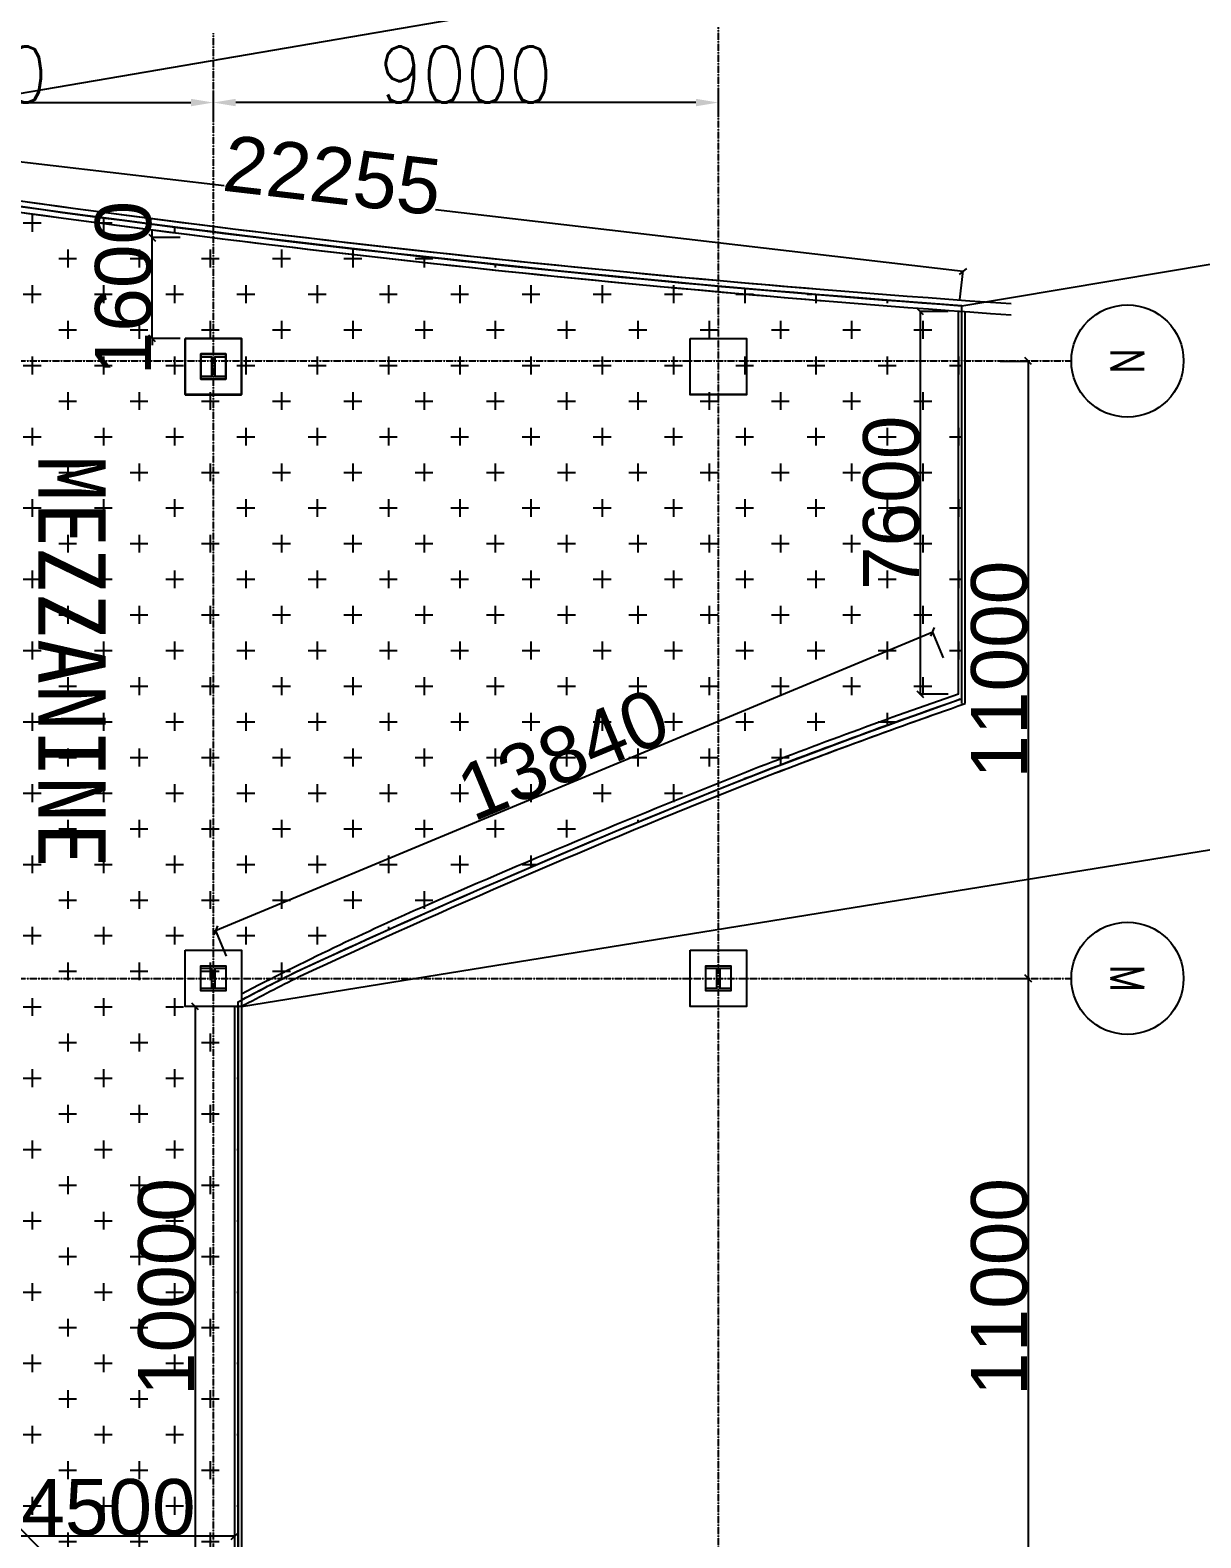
# Model space of a CAD drawing. Header units: inches. Extents: x -449189 to -231461, y -105857 to 48108.
# Drawn here: x -404600 to -383736, y -33288 to -6424 of the extents above; entities that cross this region are included whole.
import ezdxf
from ezdxf.enums import TextEntityAlignment as Align

# ---------------------------------------------------------------- set-up
doc = ezdxf.new("R2010")
doc.units = ezdxf.units.IN
doc.header["$MEASUREMENT"] = 0
doc.linetypes.add('CENTER', pattern=[2, 1.25, -0.25, 0.25, -0.25])
for name, color, linetype in [('9F01-MEZZANINE-AREA', 6, 'Continuous'), ('DIM', 3, 'Continuous'), ('GRID', 8, 'Continuous'), ('HATCH', 90, 'Continuous'), ('L08-DR', 1, 'Continuous'), ('Shop-no.', 3, 'Continuous'), ('WALL', 255, 'Continuous')]:
    doc.layers.add(name, color=color, linetype=linetype)
doc.styles.add('BLKBLD', font='STXIHEI.TTF', dxfattribs={"height": 0.45})
doc.styles.add('SIMPLEX', font='SIMPLEX.shx', dxfattribs={"width": 0.9, "height": 1000})
doc.styles.get("Standard").update_dxf_attribs({"font": 'arial.ttf'})
doc.dimstyles.new('DIM-200MM', dxfattribs={"dimtxt": 1000, "dimasz": 120, "dimexe": 10, "dimexo": 10, "dimgap": 0.7, "dimtad": 1, "dimdec": 0, "dimrnd": 5, "dimzin": 1, "dimdsep": 46, "dimtxsty": 'Standard', "dimblk": 'OBLIQUE', "dimcen": 0.5, "dimdle": 1, "dimclrd": 256, "dimclre": 256, "dimclrt": 7, "dimaunit": 1, "dimadec": 0, "dimazin": 0, "dimtfac": 1, "dimtdec": 0, "dimtix": 1, "dimtmove": 2, "dimatfit": 3, "dimfxl": 0, "dimtolj": 1, "dimtzin": 1, "dimarcsym": 0})
doc.dimstyles.new('DIM-200MM-A', dxfattribs={"dimscale": 200, "dimtxt": 2, "dimasz": 2, "dimexe": 1, "dimexo": 1, "dimgap": 0, "dimtad": 1, "dimdec": 0, "dimzin": 1, "dimdsep": 46, "dimtxsty": 'SIMPLEX', "dimcen": 2, "dimdle": 1, "dimclrd": 4, "dimclre": 4, "dimclrt": 7, "dimadec": 0, "dimazin": 0, "dimtfac": 1, "dimtdec": 0, "dimtix": 1, "dimtmove": 2, "dimatfit": 3, "dimfxl": 0, "dimtolj": 1, "dimtzin": 1, "dimarcsym": 0})

# ---------------------------------------------------------------- blocks, each defined once
blk = doc.blocks.new('C1')
at = {"layer": 'L08-DR'}
blk.add_lwpolyline([(-500, 500), (500, 500), (500, -500), (-500, -500)], close=True, dxfattribs=at)
blk = doc.blocks.new('*D185')
at = {"layer": 'DEFPOINTS', "color": 0, "transparency": 16777216}
for p in [(-401335, -7714), (-401335, -8172), (-392335, -8172)]:
    blk.add_point(p, dxfattribs=at)
at = {"layer": 'DIM', "color": 4, "lineweight": -2, "transparency": 16777216}
for p, q in [((-401335, -7972), (-401335, -7514)), ((-392335, -7972), (-392335, -7514))]:
    blk.add_line(p, q, dxfattribs=at)
at = {"layer": 'DIM', "lineweight": -2, "transparency": 16777216}
blk.add_line((-392735, -7714), (-400935, -7714), dxfattribs=at)
at = {"layer": 'DIM', "transparency": 16777216}
for points in [[(-400935, -7647), (-400935, -7780), (-401335, -7714)], [(-392735, -7647), (-392735, -7780), (-392335, -7714)]]:
    blk.add_solid(points, dxfattribs=at)
at = {"layer": 'DIM', "color": 7, "transparency": 16777216, "insert": (-396835, -7214), "char_height": 1000, "attachment_point": 5, "style": 'SIMPLEX'}
blk.add_mtext('\\A1;9000', dxfattribs=at)
blk = doc.blocks.new('*D209')
at = {"layer": 'DEFPOINTS', "color": 0, "transparency": 16777216}
for p in [(-401335, -7714), (-410335, -8172), (-401335, -8172)]:
    blk.add_point(p, dxfattribs=at)
at = {"layer": 'DIM', "color": 4, "lineweight": -2, "transparency": 16777216}
for p, q in [((-410335, -7972), (-410335, -7514)), ((-401335, -7972), (-401335, -7514))]:
    blk.add_line(p, q, dxfattribs=at)
at = {"layer": 'DIM', "lineweight": -2, "transparency": 16777216}
blk.add_line((-409935, -7714), (-401735, -7714), dxfattribs=at)
at = {"layer": 'DIM', "transparency": 16777216}
for points in [[(-409935, -7647), (-409935, -7780), (-410335, -7714)], [(-401735, -7647), (-401735, -7780), (-401335, -7714)]]:
    blk.add_solid(points, dxfattribs=at)
at = {"layer": 'DIM', "color": 7, "transparency": 16777216, "insert": (-405835, -7214), "char_height": 1000, "attachment_point": 5, "style": 'SIMPLEX'}
blk.add_mtext('\\A1;9000', dxfattribs=at)
blk = doc.blocks.new('_Oblique')
at = {"color": 0, "linetype": 'ByBlock', "lineweight": -2}
blk.add_line((-0.5, -0.5), (0.5, 0.5), dxfattribs=at)
blk = doc.blocks.new('*D207')
at = {"layer": 'DEFPOINTS', "color": 0, "transparency": 16777216}
for p in [(-405455, -33258), (-400955, -33819), (-405455, -33939)]:
    blk.add_point(p, dxfattribs=at)
at = {"layer": 'DIM', "lineweight": -2, "transparency": 16777216}
for p, q in [((-400954, -33258), (-405456, -33258)), ((-405455, -33758), (-405455, -33248)), ((-400955, -33758), (-400955, -33248))]:
    blk.add_line(p, q, dxfattribs=at)
at = {"layer": 'DIM', "lineweight": -2, "transparency": 16777216, "xscale": 120, "yscale": 120, "zscale": 120, "rotation": 180}
blk.add_blockref('_Oblique', (-405455, -33258), dxfattribs=at)
at = {"layer": 'DIM', "lineweight": -2, "transparency": 16777216, "xscale": 120, "yscale": 120, "zscale": 120}
blk.add_blockref('_Oblique', (-400955, -33258), dxfattribs=at)
at = {"layer": 'DIM', "color": 7, "transparency": 16777216, "insert": (-403205, -32747), "char_height": 1000, "attachment_point": 5}
blk.add_mtext('\\A1;4500', dxfattribs=at)
blk = doc.blocks.new('*D193')
at = {"layer": 'DEFPOINTS', "color": 0, "transparency": 16777216}
for p in [(-387608, -12319), (-387608, -23319), (-386814, -23319)]:
    blk.add_point(p, dxfattribs=at)
at = {"layer": 'DIM', "lineweight": -2, "transparency": 16777216}
for p, q in [((-387314, -12319), (-386804, -12319)), ((-386814, -12318), (-386814, -23320)), ((-387314, -23319), (-386804, -23319))]:
    blk.add_line(p, q, dxfattribs=at)
at = {"layer": 'DIM', "lineweight": -2, "transparency": 16777216, "xscale": 120, "yscale": 120, "zscale": 120}
for p, rotation in [((-386814, -12319), 90), ((-386814, -23319), 270)]:
    blk.add_blockref('_Oblique', p, dxfattribs=dict(at, rotation=rotation))
at = {"layer": 'DIM', "color": 7, "transparency": 16777216, "insert": (-387325, -17819), "char_height": 1000, "attachment_point": 5, "rotation": 90}
blk.add_mtext('\\A1;11000', dxfattribs=at)
blk = doc.blocks.new('*D195')
at = {"layer": 'DEFPOINTS', "color": 0, "transparency": 16777216}
for p in [(-387608, -23319), (-387608, -34319), (-386814, -34319)]:
    blk.add_point(p, dxfattribs=at)
at = {"layer": 'DIM', "lineweight": -2, "transparency": 16777216}
for p, q in [((-387314, -23319), (-386804, -23319)), ((-386814, -23318), (-386814, -34320)), ((-387314, -34319), (-386804, -34319))]:
    blk.add_line(p, q, dxfattribs=at)
at = {"layer": 'DIM', "lineweight": -2, "transparency": 16777216, "xscale": 120, "yscale": 120, "zscale": 120}
for p, rotation in [((-386814, -23319), 90), ((-386814, -34319), 270)]:
    blk.add_blockref('_Oblique', p, dxfattribs=dict(at, rotation=rotation))
at = {"layer": 'DIM', "color": 7, "transparency": 16777216, "insert": (-387325, -28819), "char_height": 1000, "attachment_point": 5, "rotation": 90}
blk.add_mtext('\\A1;11000', dxfattribs=at)
blk = doc.blocks.new('*D197')
at = {"layer": 'DEFPOINTS', "color": 0, "transparency": 16777216}
for p in [(-410080, -8149), (-410163, -8864), (-388055, -11439)]:
    blk.add_point(p, dxfattribs=at)
at = {"layer": 'DIM', "lineweight": -2, "transparency": 16777216}
for p, q in [((-410138, -8645), (-410079, -8139)), ((-410081, -8149), (-401142, -9190)), ((-387971, -10724), (-397378, -9628)), ((-388030, -11221), (-387971, -10714))]:
    blk.add_line(p, q, dxfattribs=at)
at = {"layer": 'DIM', "lineweight": -2, "transparency": 16777216, "xscale": 120, "yscale": 120, "zscale": 120}
for p, rotation in [((-410080, -8149), 173.3560855819267), ((-387972, -10724), 353.3560855819267)]:
    blk.add_blockref('_Oblique', p, dxfattribs=dict(at, rotation=rotation))
at = {"layer": 'DIM', "color": 7, "transparency": 16777216, "insert": (-399214, -9015), "char_height": 1000, "attachment_point": 5, "rotation": 353.3561}
blk.add_mtext('\\A1;22255', dxfattribs=at)
blk = doc.blocks.new('*D198')
at = {"layer": 'DEFPOINTS', "color": 0, "transparency": 16777216}
for p in [(-388055, -11439), (-388737, -18253), (-388055, -18253)]:
    blk.add_point(p, dxfattribs=at)
at = {"layer": 'DIM', "lineweight": -2, "transparency": 16777216}
for p, q in [((-388237, -11439), (-388747, -11439)), ((-388737, -11438), (-388737, -18254)), ((-388237, -18253), (-388747, -18253))]:
    blk.add_line(p, q, dxfattribs=at)
at = {"layer": 'DIM', "lineweight": -2, "transparency": 16777216, "xscale": 120, "yscale": 120, "zscale": 120}
for p, rotation in [((-388737, -11439), 90), ((-388737, -18253), 270)]:
    blk.add_blockref('_Oblique', p, dxfattribs=dict(at, rotation=rotation))
at = {"layer": 'DIM', "color": 7, "transparency": 16777216, "insert": (-389249, -14846), "char_height": 1000, "attachment_point": 5, "rotation": 90}
blk.add_mtext('\\A1;7600', dxfattribs=at)
blk = doc.blocks.new('*D199')
at = {"layer": 'DEFPOINTS', "color": 0, "transparency": 16777216}
for p in [(-388516, -17145), (-388055, -18253), (-400832, -23571)]:
    blk.add_point(p, dxfattribs=at)
at = {"layer": 'DIM', "lineweight": -2, "transparency": 16777216}
for p, q in [((-401294, -22464), (-388515, -17145)), ((-388324, -17607), (-388520, -17136)), ((-401101, -22925), (-401297, -22455))]:
    blk.add_line(p, q, dxfattribs=at)
at = {"layer": 'DIM', "lineweight": -2, "transparency": 16777216, "xscale": 120, "yscale": 120, "zscale": 120}
for p, rotation in [((-388516, -17145), 22.59987692920636), ((-401293, -22464), 202.5998769292064)]:
    blk.add_blockref('_Oblique', p, dxfattribs=dict(at, rotation=rotation))
at = {"layer": 'DIM', "color": 7, "transparency": 16777216, "insert": (-395101, -19332), "char_height": 1000, "attachment_point": 5, "rotation": 22.5999}
blk.add_mtext('\\A1;13840', dxfattribs=at)
blk = doc.blocks.new('*D200')
at = {"layer": 'DEFPOINTS', "color": 0, "transparency": 16777216}
for p in [(-400895, -23819), (-401659, -33819), (-400895, -33819)]:
    blk.add_point(p, dxfattribs=at)
at = {"layer": 'DIM', "lineweight": -2, "transparency": 16777216}
for p, q in [((-401159, -23819), (-401669, -23819)), ((-401659, -23818), (-401659, -33820)), ((-401159, -33819), (-401669, -33819))]:
    blk.add_line(p, q, dxfattribs=at)
at = {"layer": 'DIM', "lineweight": -2, "transparency": 16777216, "xscale": 120, "yscale": 120, "zscale": 120}
for p, rotation in [((-401659, -23819), 90), ((-401659, -33819), 270)]:
    blk.add_blockref('_Oblique', p, dxfattribs=dict(at, rotation=rotation))
at = {"layer": 'DIM', "color": 7, "transparency": 16777216, "insert": (-402170, -28819), "char_height": 1000, "attachment_point": 5, "rotation": 90}
blk.add_mtext('\\A1;10000', dxfattribs=at)
blk = doc.blocks.new('*D223')
at = {"layer": 'DEFPOINTS', "color": 0, "transparency": 16777216}
for p in [(-402427, -10121), (-401335, -10121), (-401335, -11919)]:
    blk.add_point(p, dxfattribs=at)
at = {"layer": 'DIM', "lineweight": -2, "transparency": 16777216}
for p, q in [((-401927, -10121), (-402437, -10121)), ((-402427, -10121), (-402427, -10001)), ((-402427, -11919), (-402427, -10121)), ((-401927, -11919), (-402437, -11919)), ((-402427, -11919), (-402427, -12039))]:
    blk.add_line(p, q, dxfattribs=at)
at = {"layer": 'DIM', "lineweight": -2, "transparency": 16777216, "xscale": 120, "yscale": 120, "zscale": 120}
for p, rotation in [((-402427, -10121), 270), ((-402427, -11919), 90)]:
    blk.add_blockref('_Oblique', p, dxfattribs=dict(at, rotation=rotation))
at = {"layer": 'DIM', "color": 7, "transparency": 16777216, "insert": (-402938, -11020), "char_height": 1000, "attachment_point": 5, "rotation": 90}
blk.add_mtext('\\A1;1600', dxfattribs=at)

msp = doc.modelspace()

# ---------------------------------------------------------------- hatches: boundary and pattern name
h = msp.add_hatch()
h.set_pattern_fill('ANSI31', color=256, scale=10000, angle=-90, style=0)
h.set_pattern_definition([(315, (-512516, 29670), (22450.6, 22450.6), [])])
h.paths.add_polyline_path([(-387995.4052, -11334.7105), (-389253.4735, -11240.4808), (-389759.9653, -11200.8002), (-390129.4057, -11171.2248), (-390532.8363, -11138.3192), (-390983.0514, -11100.8466), (-391387.0391, -11066.5469), (-391863.11, -11025.3077), (-392335.3894, -10983.5204), (-392799.5131, -10941.6039), (-393277.6827, -10897.5362), (-393729.0626, -10855.1152), (-394214.7448, -10808.578), (-394783.0008, -10752.9538), (-395204.6086, -10710.8651), (-395427.661, -10688.3156), (-395983.7749, -10631.2439), (-396443.3056, -10583.1666), (-396882.3282, -10536.459), (-397376.4507, -10482.9818), (-397817.1976, -10434.4699), (-398103.76, -10402.518), (-398559.0511, -10351.087), (-399134.455, -10284.9178), (-399678.2426, -10221.1832), (-400386.0794, -10136.4709), (-400961.9326, -10066.0926), (-401335.3894, -10019.7488), (-401921.3263, -9945.9243), (-402432.7951, -9880.3701), (-402920.1458, -9816.9417), (-403573.9277, -9730.3715), (-404021.4201, -9670.1381), (-404403.1802, -9618.123), (-404773.1372, -9567.1629), (-405292.7439, -9494.6689), (-405832.2708, -9418.2574), (-406404.664, -9335.9219), (-406970.8636, -9253.1907), (-407466.3773, -9179.7368), (-407980.721, -9102.4531), (-408391.493, -9039.9711), (-408899.9113, -8961.7004), (-409350.5975, -8891.4509), (-409711.0178, -8834.6848), (-409881.0109, -8807.73), (-410222.6737, -8753.2033), (-410223.4027, -8863.9821), (-410223.4027, -11918.7819), (-410223.4027, -12918.7555), (-410223.4027, -22818.6111), (-410223.4027, -22878.6243), (-409735.3894, -22878.6243), (-406990.4834, -22878.6243), (-406990.4834, -24068.0674), (-406990.4834, -28223.2554), (-410643.3982, -28223.2554), (-410643.3982, -33818.6111), (-410235.3896, -33818.6111), (-410235.3896, -34818.6111), (-410235.3897, -49234.477), (-400895.3894, -51679.8794), (-400895.3894, -50757.6111), (-400895.3894, -45758.6111), (-405395.4095, -45758.6111), (-405399.3989, -33878.6111), (-400895.3894, -33878.6111), (-400895.3894, -23818.6111), (-400895.3894, -23737.2673), (-400882.3342, -23730.3262), (-400604.6837, -23583.7501), (-400367.9033, -23460.3889), (-400182.5572, -23364.8693), (-400092.1554, -23318.6111), (-399952.6468, -23247.649), (-399708.7626, -23130.4359), (-399492.1056, -23030.5185), (-399349.5553, -22964.9962), (-399215.8884, -22903.7144), (-399119.2, -22859.4808), (-398978.4823, -22795.2466), (-398855.5631, -22739.2746), (-398748.6469, -22690.6939), (-398613.5046, -22629.4264), (-398495.3524, -22575.9882), (-398262.7928, -22471.1503), (-397979.8617, -22344.22), (-397696.3217, -22217.6924), (-397372.042, -22073.812), (-396987.5352, -21904.3493), (-396737.6913, -21794.8972), (-396483.4916, -21684.0699), (-396270.1533, -21591.4714), (-395988.4776, -21469.7889), (-395707.1381, -21348.9059), (-395381.2347, -21209.6905), (-395031.464, -21061.2508), (-394726.3844, -20932.596), (-394293.9027, -20751.5172), (-394038.4266, -20645.2658), (-393699.9915, -20505.3281), (-393377.5076, -20372.8489), (-393052.9817, -20240.3787), (-392753.7235, -20118.9744), (-392437.9008, -19991.6303), (-392094.6938, -19854.1506), (-391771.3057, -19726.3938), (-391392.2256, -19580.3055), (-390963.5636, -19416.9165), (-390585.975, -19274.5767), (-390079.7053, -19086.0429), (-389665.5759, -18933.7855), (-389312.7706, -18805.462), (-389012.6936, -18697.3184), (-388718.7085, -18592.2602), (-388325.5873, -18453.1468), (-388124.6582, -18382.6488), (-388022.451, -18346.9449), (-387995.4017, -18338.2613)])
at = {"layer": 'HATCH'}
h = msp.add_hatch(dxfattribs=at)
h.set_pattern_fill('CROSS', color=8, scale=100, angle=-90, style=0)
h.set_pattern_definition([(270, (-512515.7, 29670.4), (635, -635), [317.5, -952.5]), (360, (-512674.4, 29511.7), (635, 635), [317.5, -952.5])])
h.paths.add_polyline_path([(-387995.4052, -11334.7105), (-389253.4735, -11240.4808), (-389759.9653, -11200.8002), (-390129.4057, -11171.2248), (-390532.8363, -11138.3192), (-390983.0514, -11100.8466), (-391387.0391, -11066.5469), (-391863.11, -11025.3077), (-392335.3894, -10983.5204), (-392799.5131, -10941.6039), (-393277.6827, -10897.5362), (-393729.0626, -10855.1152), (-394214.7448, -10808.578), (-394783.0008, -10752.9538), (-395204.6086, -10710.8651), (-395427.661, -10688.3156), (-395983.7749, -10631.2439), (-396443.3056, -10583.1666), (-396882.3282, -10536.459), (-397376.4507, -10482.9818), (-397817.1976, -10434.4699), (-398103.76, -10402.518), (-398559.0511, -10351.087), (-399134.455, -10284.9178), (-399678.2426, -10221.1832), (-400386.0794, -10136.4709), (-400961.9326, -10066.0926), (-401335.3894, -10019.7488), (-401921.3263, -9945.9243), (-402432.7951, -9880.3701), (-402920.1458, -9816.9417), (-403573.9277, -9730.3715), (-404021.4201, -9670.1381), (-404403.1802, -9618.123), (-404773.1372, -9567.1629), (-405292.7439, -9494.6689), (-405832.2708, -9418.2574), (-406404.664, -9335.9219), (-406970.8636, -9253.1907), (-407466.3773, -9179.7368), (-407980.721, -9102.4531), (-408391.493, -9039.9711), (-408899.9113, -8961.7004), (-409350.5975, -8891.4509), (-409711.0178, -8834.6848), (-409881.0109, -8807.73), (-410222.6737, -8753.2033), (-410223.4027, -8863.9821), (-410223.4027, -11918.7819), (-410223.4027, -12918.7555), (-410223.4027, -22818.6111), (-410223.4027, -22878.6243), (-409735.3894, -22878.6243), (-406990.4834, -22878.6243), (-406990.4834, -24068.0674), (-406990.4834, -28223.2554), (-410643.3982, -28223.2554), (-410643.3982, -33818.6111), (-410235.3896, -33818.6111), (-410235.3896, -34818.6111), (-410235.3897, -49234.477), (-400895.3894, -51679.8794), (-400895.3894, -50757.6111), (-400895.3894, -45758.6111), (-405395.4095, -45758.6111), (-405399.3989, -33878.6111), (-400895.3894, -33878.6111), (-400895.3894, -23818.6111), (-400895.3894, -23737.2673), (-400882.3342, -23730.3262), (-400604.6837, -23583.7501), (-400367.9033, -23460.3889), (-400182.5572, -23364.8693), (-400092.1554, -23318.6111), (-399952.6468, -23247.649), (-399708.7626, -23130.4359), (-399492.1056, -23030.5185), (-399349.5553, -22964.9962), (-399215.8884, -22903.7144), (-399119.2, -22859.4808), (-398978.4823, -22795.2466), (-398855.5631, -22739.2746), (-398748.6469, -22690.6939), (-398613.5046, -22629.4264), (-398495.3524, -22575.9882), (-398262.7928, -22471.1503), (-397979.8617, -22344.22), (-397696.3217, -22217.6924), (-397372.042, -22073.812), (-396987.5352, -21904.3493), (-396737.6913, -21794.8972), (-396483.4916, -21684.0699), (-396270.1533, -21591.4714), (-395988.4776, -21469.7889), (-395707.1381, -21348.9059), (-395381.2347, -21209.6905), (-395031.464, -21061.2508), (-394726.3844, -20932.596), (-394293.9027, -20751.5172), (-394038.4266, -20645.2658), (-393699.9915, -20505.3281), (-393377.5076, -20372.8489), (-393052.9817, -20240.3787), (-392753.7235, -20118.9744), (-392437.9008, -19991.6303), (-392094.6938, -19854.1506), (-391771.3057, -19726.3938), (-391392.2256, -19580.3055), (-390963.5636, -19416.9165), (-390585.975, -19274.5767), (-390079.7053, -19086.0429), (-389665.5759, -18933.7855), (-389312.7706, -18805.462), (-389012.6936, -18697.3184), (-388718.7085, -18592.2602), (-388325.5873, -18453.1468), (-388124.6582, -18382.6488), (-388022.451, -18346.9449), (-387995.4017, -18338.2613)])

# ---------------------------------------------------------------- linework, layer by layer
for points in [[(-410735.3982, -8569.1865), (-358347.963, 395.1051)], [(-387995.4052, -11334.7105), (-335416.054, -2512.2694)], [(-400835.3894, -23818.6222), (-349227.9582, -15468.2389)]]:
    msp.add_lwpolyline(points)
at = {"layer": '9F01-MEZZANINE-AREA'}
for points in [[(-387995.4052, -11334.7105), (-389253.4735, -11240.4808), (-389759.9653, -11200.8002), (-390129.4057, -11171.2248), (-390532.8363, -11138.3192), (-390983.0514, -11100.8466), (-391387.0391, -11066.5469), (-391863.11, -11025.3077), (-392335.3894, -10983.5204), (-392799.5131, -10941.6039), (-393277.6827, -10897.5362), (-393729.0626, -10855.1152), (-394214.7448, -10808.578), (-394783.0008, -10752.9538), (-395204.6086, -10710.8651), (-395427.661, -10688.3156), (-395983.7749, -10631.2439), (-396443.3056, -10583.1666), (-396882.3282, -10536.459), (-397376.4507, -10482.9818), (-397817.1976, -10434.4699), (-398103.76, -10402.518), (-398559.0511, -10351.087), (-399134.455, -10284.9178), (-399678.2426, -10221.1832), (-400386.0794, -10136.4709), (-400961.9326, -10066.0926), (-401335.3894, -10019.7488), (-401921.3263, -9945.9243), (-402432.7951, -9880.3701), (-402920.1458, -9816.9417), (-403573.9277, -9730.3715), (-404021.4201, -9670.1381), (-404403.1802, -9618.123), (-404773.1372, -9567.1629)], [(-400895.3894, -33878.6111), (-400895.3894, -23818.6111), (-400895.3894, -23737.2673), (-400882.3342, -23730.3262), (-400604.6837, -23583.7501), (-400367.9033, -23460.3889), (-400182.5572, -23364.8693), (-400092.1554, -23318.6111), (-399952.6468, -23247.649), (-399708.7626, -23130.4359), (-399492.1056, -23030.5185), (-399349.5553, -22964.9962), (-399215.8884, -22903.7144), (-399119.2, -22859.4808), (-398978.4823, -22795.2466), (-398855.5631, -22739.2746), (-398748.6469, -22690.6939), (-398613.5046, -22629.4264), (-398495.3524, -22575.9882), (-398262.7928, -22471.1503), (-397979.8617, -22344.22), (-397696.3217, -22217.6924), (-397372.042, -22073.812), (-396987.5352, -21904.3493), (-396737.6913, -21794.8972), (-396483.4916, -21684.0699), (-396270.1533, -21591.4714), (-395988.4776, -21469.7889), (-395707.1381, -21348.9059), (-395381.2347, -21209.6905), (-395031.464, -21061.2508), (-394726.3844, -20932.596), (-394293.9027, -20751.5172), (-394038.4266, -20645.2658), (-393699.9915, -20505.3281), (-393377.5076, -20372.8489), (-393052.9817, -20240.3787), (-392753.7235, -20118.9744), (-392437.9008, -19991.6303), (-392094.6938, -19854.1506), (-391771.3057, -19726.3938), (-391392.2256, -19580.3055), (-390963.5636, -19416.9165), (-390585.975, -19274.5767), (-390079.7053, -19086.0429), (-389665.5759, -18933.7855), (-389312.7706, -18805.462), (-389012.6936, -18697.3184), (-388718.7085, -18592.2602), (-388325.5873, -18453.1468), (-388124.6582, -18382.6488), (-388022.451, -18346.9449), (-387995.4017, -18338.2613), (-387995.4052, -11334.7105)]]:
    msp.add_lwpolyline(points, dxfattribs=at)
at = {"layer": 'GRID', "linetype": 'CENTER'}
for p, q in [((-392335.3894, -6369.2611), (-392335.3894, -50758.3374)), ((-401335.3894, -6478.286), (-401335.3894, -56318.6111)), ((-414772.0243, -12318.6111), (-386043.7774, -12318.6111)), ((-414772.0243, -23318.6111), (-386043.7774, -23318.6111))]:
    msp.add_line(p, q, dxfattribs=at)
at = {"layer": 'L08-DR'}
msp.add_lwpolyline([(-401835.3894, -22818.6111), (-400835.3894, -22818.6111), (-400835.3894, -23818.6111), (-401835.3894, -23818.6111)], close=True, dxfattribs=at)
at = {"layer": 'WALL', "color": 0}
for p, q in [((-388055.4018, -18252.5296), (-388055.4052, -11439.1378)), ((-387995.4017, -18422.494), (-387995.4052, -11334.7105)), ((-387935.4017, -18422.4939), (-387935.4052, -11439.1377)), ((-401835.4988, -11918.7687), (-401835.4988, -12918.7555)), ((-401835.4988, -11918.7687), (-401835.4988, -12918.7555)), ((-400835.5119, -11918.7687), (-401835.4988, -11918.7687)), ((-400835.5119, -11918.7687), (-401835.4988, -11918.7687)), ((-400835.5119, -12918.7555), (-400835.5119, -11918.7687)), ((-400835.5119, -12918.7555), (-400835.5119, -11918.7687)), ((-401110.5083, -12193.7651), (-401560.5024, -12193.7651)), ((-401560.5024, -12193.7651), (-401560.5024, -12643.7591)), ((-401110.5083, -12193.7651), (-401560.5024, -12193.7651)), ((-401560.5024, -12193.7651), (-401560.5024, -12643.7591)), ((-401560.5024, -12193.7651), (-401560.5024, -12243.7644)), ((-401110.5083, -12193.7651), (-401560.5024, -12193.7651)), ((-401560.5024, -12193.7651), (-401560.5024, -12243.7644)), ((-401110.5083, -12193.7651), (-401560.5024, -12193.7651)), ((-401560.5024, -12243.7644), (-401360.505, -12243.7644)), ((-401560.5024, -12243.7644), (-401360.505, -12243.7644)), ((-401360.505, -12243.7644), (-401360.505, -12593.7598)), ((-401360.505, -12243.7644), (-401360.505, -12593.7598)), ((-401310.5057, -12243.7644), (-401110.5083, -12243.7644)), ((-401310.5057, -12593.7598), (-401310.5057, -12243.7644)), ((-401310.5057, -12243.7644), (-401110.5083, -12243.7644)), ((-401310.5057, -12593.7598), (-401310.5057, -12243.7644)), ((-401110.5083, -12243.7644), (-401110.5083, -12193.7651)), ((-401110.5083, -12643.7591), (-401110.5083, -12193.7651)), ((-401110.5083, -12243.7644), (-401110.5083, -12193.7651)), ((-401110.5083, -12643.7591), (-401110.5083, -12193.7651)), ((-401560.5024, -12593.7598), (-401560.5024, -12643.7591)), ((-401360.505, -12593.7598), (-401560.5024, -12593.7598)), ((-401560.5024, -12593.7598), (-401560.5024, -12643.7591)), ((-401360.505, -12593.7598), (-401560.5024, -12593.7598)), ((-401110.5083, -12593.7598), (-401310.5057, -12593.7598)), ((-401110.5083, -12593.7598), (-401310.5057, -12593.7598)), ((-401110.5083, -12643.7591), (-401110.5083, -12593.7598)), ((-401110.5083, -12643.7591), (-401110.5083, -12593.7598)), ((-401560.5024, -12643.7591), (-401110.5083, -12643.7591)), ((-401560.5024, -12643.7591), (-401110.5083, -12643.7591)), ((-401560.5024, -12643.7591), (-401110.5083, -12643.7591)), ((-401560.5024, -12643.7591), (-401110.5083, -12643.7591)), ((-401835.4988, -12918.7555), (-400835.5119, -12918.7555)), ((-401835.4988, -12918.7555), (-400835.5119, -12918.7555)), ((-401835.4988, -23818.6111), (-401835.4988, -22818.6243)), ((-401835.4988, -23818.6111), (-401835.4988, -22818.6243)), ((-401835.4988, -22818.6243), (-400835.5119, -22818.6243)), ((-401835.4988, -22818.6243), (-400835.5119, -22818.6243)), ((-400835.5119, -22818.6243), (-400835.5119, -23818.6111)), ((-400835.5119, -22818.6243), (-400835.5119, -23818.6111)), ((-392835.618, -22818.6243), (-391835.6311, -22818.6243)), ((-392835.618, -22818.6243), (-391835.6311, -22818.6243)), ((-392835.618, -23818.6111), (-392835.618, -22818.6243)), ((-392835.618, -23818.6111), (-392835.618, -22818.6243)), ((-391835.6311, -22818.6243), (-391835.6311, -23818.6111)), ((-391835.6311, -22818.6243), (-391835.6311, -23818.6111)), ((-401560.5024, -23543.6147), (-401560.5024, -23093.6207)), ((-401560.5024, -23543.6147), (-401560.5024, -23093.6207)), ((-401560.5024, -23093.6207), (-401110.5083, -23093.6207)), ((-401560.5024, -23143.62), (-401560.5024, -23093.6207)), ((-401560.5024, -23093.6207), (-401110.5083, -23093.6207)), ((-401560.5024, -23093.6207), (-401110.5083, -23093.6207)), ((-401560.5024, -23143.62), (-401560.5024, -23093.6207)), ((-401560.5024, -23093.6207), (-401110.5083, -23093.6207)), ((-401110.5083, -23093.6207), (-401110.5083, -23143.62)), ((-401110.5083, -23093.6207), (-401110.5083, -23543.6147)), ((-401110.5083, -23093.6207), (-401110.5083, -23143.62)), ((-401110.5083, -23093.6207), (-401110.5083, -23543.6147)), ((-392560.6216, -23543.6147), (-392560.6216, -23093.6207)), ((-392560.6216, -23093.6207), (-392110.6275, -23093.6207)), ((-392560.6216, -23143.62), (-392560.6216, -23093.6207)), ((-392560.6216, -23093.6207), (-392110.6275, -23093.6207)), ((-392560.6216, -23093.6207), (-392110.6275, -23093.6207)), ((-392560.6216, -23543.6147), (-392560.6216, -23093.6207)), ((-392560.6216, -23143.62), (-392560.6216, -23093.6207)), ((-392560.6216, -23093.6207), (-392110.6275, -23093.6207)), ((-392110.6275, -23093.6207), (-392110.6275, -23143.62)), ((-392110.6275, -23093.6207), (-392110.6275, -23543.6147)), ((-392110.6275, -23093.6207), (-392110.6275, -23543.6147)), ((-392110.6275, -23093.6207), (-392110.6275, -23143.62)), ((-401360.505, -23143.62), (-401560.5024, -23143.62)), ((-401360.505, -23143.62), (-401560.5024, -23143.62)), ((-401360.505, -23493.6154), (-401360.505, -23143.62)), ((-401360.505, -23493.6154), (-401360.505, -23143.62)), ((-401310.5057, -23143.62), (-401310.5057, -23493.6154)), ((-401110.5083, -23143.62), (-401310.5057, -23143.62)), ((-401310.5057, -23143.62), (-401310.5057, -23493.6154)), ((-401110.5083, -23143.62), (-401310.5057, -23143.62)), ((-392360.6243, -23143.62), (-392560.6216, -23143.62)), ((-392360.6243, -23143.62), (-392560.6216, -23143.62)), ((-392360.6243, -23493.6154), (-392360.6243, -23143.62)), ((-392360.6243, -23493.6154), (-392360.6243, -23143.62)), ((-392310.6249, -23143.62), (-392310.6249, -23493.6154)), ((-392110.6275, -23143.62), (-392310.6249, -23143.62)), ((-392110.6275, -23143.62), (-392310.6249, -23143.62)), ((-392310.6249, -23143.62), (-392310.6249, -23493.6154)), ((-401560.5024, -23493.6154), (-401360.505, -23493.6154)), ((-401560.5024, -23543.6147), (-401560.5024, -23493.6154)), ((-401560.5024, -23493.6154), (-401360.505, -23493.6154)), ((-401560.5024, -23543.6147), (-401560.5024, -23493.6154)), ((-401110.5083, -23543.6147), (-401560.5024, -23543.6147)), ((-401110.5083, -23543.6147), (-401560.5024, -23543.6147)), ((-401110.5083, -23543.6147), (-401560.5024, -23543.6147)), ((-401110.5083, -23543.6147), (-401560.5024, -23543.6147)), ((-401310.5057, -23493.6154), (-401110.5083, -23493.6154)), ((-401310.5057, -23493.6154), (-401110.5083, -23493.6154)), ((-401110.5083, -23493.6154), (-401110.5083, -23543.6147)), ((-401110.5083, -23493.6154), (-401110.5083, -23543.6147)), ((-392560.6216, -23493.6154), (-392360.6243, -23493.6154)), ((-392560.6216, -23543.6147), (-392560.6216, -23493.6154)), ((-392560.6216, -23543.6147), (-392560.6216, -23493.6154)), ((-392560.6216, -23493.6154), (-392360.6243, -23493.6154)), ((-392110.6275, -23543.6147), (-392560.6216, -23543.6147)), ((-392110.6275, -23543.6147), (-392560.6216, -23543.6147)), ((-392110.6275, -23543.6147), (-392560.6216, -23543.6147)), ((-392110.6275, -23543.6147), (-392560.6216, -23543.6147)), ((-392310.6249, -23493.6154), (-392110.6275, -23493.6154)), ((-392310.6249, -23493.6154), (-392110.6275, -23493.6154)), ((-392110.6275, -23493.6154), (-392110.6275, -23543.6147)), ((-392110.6275, -23493.6154), (-392110.6275, -23543.6147)), ((-400835.5119, -23818.6111), (-401835.4988, -23818.6111)), ((-400835.5119, -23818.6111), (-401835.4988, -23818.6111)), ((-400955.3894, -23818.6111), (-400955.3894, -33818.6111)), ((-400895.3894, -23818.6111), (-400895.3894, -33818.6111)), ((-400835.3894, -23818.6111), (-400835.3894, -33818.6111)), ((-391835.6311, -23818.6111), (-392835.618, -23818.6111)), ((-391835.6311, -23818.6111), (-392835.618, -23818.6111))]:
    msp.add_line(p, q, dxfattribs=at)
for points in [[(-387995.4052, -11334.7105), (-389253.4735, -11240.4808), (-389759.9653, -11200.8002), (-390129.4057, -11171.2248), (-390532.8363, -11138.3192), (-390983.0514, -11100.8466), (-391387.0391, -11066.5469), (-391863.11, -11025.3077), (-392335.3894, -10983.5204), (-392799.5131, -10941.6039), (-393277.6827, -10897.5362), (-393729.0626, -10855.1152), (-394214.7448, -10808.578), (-394783.0008, -10752.9538), (-395204.6086, -10710.8651), (-395427.661, -10688.3156), (-395983.7749, -10631.2439), (-396443.3056, -10583.1666), (-396882.3282, -10536.459), (-397376.4507, -10482.9818), (-397817.1976, -10434.4699), (-398103.76, -10402.518), (-398559.0511, -10351.087), (-399134.455, -10284.9178), (-399678.2426, -10221.1832), (-400386.0794, -10136.4709), (-400961.9326, -10066.0926), (-401335.3894, -10019.7488), (-401921.3263, -9945.9243), (-402432.7951, -9880.3701), (-402920.1458, -9816.9417), (-403573.9277, -9730.3715), (-404021.4201, -9670.1381), (-404403.1802, -9618.123), (-404773.1372, -9567.1629)], [(-400895.3894, -43818.6111), (-400895.3894, -23818.6111), (-400895.3894, -23737.2673), (-400882.3342, -23730.3262), (-400604.6837, -23583.7501), (-400367.9033, -23460.3889), (-400182.5572, -23364.8693), (-400092.1554, -23318.6111), (-399952.6468, -23247.649), (-399708.7626, -23130.4359), (-399492.1056, -23030.5185), (-399349.5553, -22964.9962), (-399215.8884, -22903.7144), (-399119.2, -22859.4808), (-398978.4823, -22795.2466), (-398855.5631, -22739.2746), (-398748.6469, -22690.6939), (-398613.5046, -22629.4264), (-398495.3524, -22575.9882), (-398262.7928, -22471.1503), (-397979.8617, -22344.22), (-397696.3217, -22217.6924), (-397372.042, -22073.812), (-396987.5352, -21904.3493), (-396737.6913, -21794.8972), (-396483.4916, -21684.0699), (-396270.1533, -21591.4714), (-395988.4776, -21469.7889), (-395707.1381, -21348.9059), (-395381.2347, -21209.6905), (-395031.464, -21061.2508), (-394726.3844, -20932.596), (-394293.9027, -20751.5172), (-394038.4266, -20645.2658), (-393699.9915, -20505.3281), (-393377.5076, -20372.8489), (-393052.9817, -20240.3787), (-392753.7235, -20118.9744), (-392437.9008, -19991.6303), (-392094.6938, -19854.1506), (-391771.3057, -19726.3938), (-391392.2256, -19580.3055), (-390963.5636, -19416.9165), (-390585.975, -19274.5767), (-390079.7053, -19086.0429), (-389665.5759, -18933.7855), (-389312.7706, -18805.462), (-389012.6936, -18697.3184), (-388718.7085, -18592.2602), (-388325.5873, -18453.1468), (-388124.6582, -18382.6488), (-388022.451, -18346.9449), (-387995.4017, -18338.2613), (-387995.4052, -11334.7105)]]:
    msp.add_lwpolyline(points, dxfattribs=at)
for points in [[(-401835.3894, -11918.6111), (-400835.3894, -11918.6111), (-400835.3894, -12918.6111), (-401835.3894, -12918.6111)], [(-401560.3894, -12643.6111), (-401560.3894, -12593.6111), (-401360.3894, -12593.6111), (-401360.3894, -12243.6111), (-401560.3894, -12243.6111), (-401560.3894, -12193.6111), (-401110.3894, -12193.6111), (-401110.3894, -12243.6111), (-401310.3894, -12243.6111), (-401310.3894, -12593.6111), (-401110.3894, -12593.6111), (-401110.3894, -12643.6111)], [(-401560.3894, -12193.6111), (-401110.3894, -12193.6111), (-401110.3894, -12643.6111), (-401560.3894, -12643.6111)], [(-401835.3894, -22818.6111), (-400835.3894, -22818.6111), (-400835.3894, -23818.6111), (-401835.3894, -23818.6111)], [(-401835.3894, -22818.6111), (-400835.3894, -22818.6111), (-400835.3894, -23818.6111), (-401835.3894, -23818.6111)], [(-401835.3894, -22818.6111), (-400835.3894, -22818.6111), (-400835.3894, -23818.6111), (-401835.3894, -23818.6111)], [(-401835.3894, -22818.6111), (-400835.3894, -22818.6111), (-400835.3894, -23818.6111), (-401835.3894, -23818.6111)], [(-401835.3894, -22818.6111), (-400835.3894, -22818.6111), (-400835.3894, -23818.6111), (-401835.3894, -23818.6111)], [(-401835.3894, -22818.6111), (-400835.3894, -22818.6111), (-400835.3894, -23818.6111), (-401835.3894, -23818.6111)], [(-392835.3894, -22818.6111), (-391835.3894, -22818.6111), (-391835.3894, -23818.6111), (-392835.3894, -23818.6111)], [(-392835.3894, -22818.6111), (-391835.3894, -22818.6111), (-391835.3894, -23818.6111), (-392835.3894, -23818.6111)], [(-392835.3894, -22818.6111), (-391835.3894, -22818.6111), (-391835.3894, -23818.6111), (-392835.3894, -23818.6111)], [(-401560.3894, -23543.6111), (-401560.3894, -23493.6111), (-401360.3894, -23493.6111), (-401360.3894, -23143.6111), (-401560.3894, -23143.6111), (-401560.3894, -23093.6111), (-401110.3894, -23093.6111), (-401110.3894, -23143.6111), (-401310.3894, -23143.6111), (-401310.3894, -23493.6111), (-401110.3894, -23493.6111), (-401110.3894, -23543.6111)], [(-401560.3894, -23093.6111), (-401110.3894, -23093.6111), (-401110.3894, -23543.6111), (-401560.3894, -23543.6111)], [(-401560.3894, -23543.6111), (-401560.3894, -23493.6111), (-401360.3894, -23493.6111), (-401360.3894, -23143.6111), (-401560.3894, -23143.6111), (-401560.3894, -23093.6111), (-401110.3894, -23093.6111), (-401110.3894, -23143.6111), (-401310.3894, -23143.6111), (-401310.3894, -23493.6111), (-401110.3894, -23493.6111), (-401110.3894, -23543.6111)], [(-401560.3894, -23093.6111), (-401110.3894, -23093.6111), (-401110.3894, -23543.6111), (-401560.3894, -23543.6111)], [(-401560.3894, -23543.6111), (-401560.3894, -23493.6111), (-401360.3894, -23493.6111), (-401360.3894, -23143.6111), (-401560.3894, -23143.6111), (-401560.3894, -23093.6111), (-401110.3894, -23093.6111), (-401110.3894, -23143.6111), (-401310.3894, -23143.6111), (-401310.3894, -23493.6111), (-401110.3894, -23493.6111), (-401110.3894, -23543.6111)], [(-401560.3894, -23093.6111), (-401110.3894, -23093.6111), (-401110.3894, -23543.6111), (-401560.3894, -23543.6111)], [(-401560.3894, -23543.6111), (-401560.3894, -23493.6111), (-401360.3894, -23493.6111), (-401360.3894, -23143.6111), (-401560.3894, -23143.6111), (-401560.3894, -23093.6111), (-401110.3894, -23093.6111), (-401110.3894, -23143.6111), (-401310.3894, -23143.6111), (-401310.3894, -23493.6111), (-401110.3894, -23493.6111), (-401110.3894, -23543.6111)], [(-401560.3894, -23093.6111), (-401110.3894, -23093.6111), (-401110.3894, -23543.6111), (-401560.3894, -23543.6111)], [(-401560.3894, -23543.6111), (-401560.3894, -23493.6111), (-401360.3894, -23493.6111), (-401360.3894, -23143.6111), (-401560.3894, -23143.6111), (-401560.3894, -23093.6111), (-401110.3894, -23093.6111), (-401110.3894, -23143.6111), (-401310.3894, -23143.6111), (-401310.3894, -23493.6111), (-401110.3894, -23493.6111), (-401110.3894, -23543.6111)], [(-401560.3894, -23093.6111), (-401110.3894, -23093.6111), (-401110.3894, -23543.6111), (-401560.3894, -23543.6111)], [(-392560.3894, -23543.6111), (-392560.3894, -23493.6111), (-392360.3894, -23493.6111), (-392360.3894, -23143.6111), (-392560.3894, -23143.6111), (-392560.3894, -23093.6111), (-392110.3894, -23093.6111), (-392110.3894, -23143.6111), (-392310.3894, -23143.6111), (-392310.3894, -23493.6111), (-392110.3894, -23493.6111), (-392110.3894, -23543.6111)], [(-392560.3894, -23093.6111), (-392110.3894, -23093.6111), (-392110.3894, -23543.6111), (-392560.3894, -23543.6111)], [(-392560.3894, -23543.6111), (-392560.3894, -23493.6111), (-392360.3894, -23493.6111), (-392360.3894, -23143.6111), (-392560.3894, -23143.6111), (-392560.3894, -23093.6111), (-392110.3894, -23093.6111), (-392110.3894, -23143.6111), (-392310.3894, -23143.6111), (-392310.3894, -23493.6111), (-392110.3894, -23493.6111), (-392110.3894, -23543.6111)], [(-392560.3894, -23093.6111), (-392110.3894, -23093.6111), (-392110.3894, -23543.6111), (-392560.3894, -23543.6111)], [(-392560.3894, -23543.6111), (-392560.3894, -23493.6111), (-392360.3894, -23493.6111), (-392360.3894, -23143.6111), (-392560.3894, -23143.6111), (-392560.3894, -23093.6111), (-392110.3894, -23093.6111), (-392110.3894, -23143.6111), (-392310.3894, -23143.6111), (-392310.3894, -23493.6111), (-392110.3894, -23493.6111), (-392110.3894, -23543.6111)], [(-392560.3894, -23093.6111), (-392110.3894, -23093.6111), (-392110.3894, -23543.6111), (-392560.3894, -23543.6111)]]:
    msp.add_lwpolyline(points, close=True, dxfattribs=at)
for points in [[(-391835.3896, -19857.7518, -0.0086648495), (-387935.4017, -18422.4939, -0.0086648495)], [(-391835.3939, -19857.7537, -0.007626352), (-388405.3994, -18587.3664, -0.0066970438)], [(-400882.3342, -23730.3262, -0.0054286063), (-399850.572, -23196.0526, -0.0138978787), (-391872.3224, -19765.577, -0.0138978787)], [(-400835.3896, -23818.6223, -0.0054208667), (-399807.0319, -23286.0915, -0.0138952294), (-391835.3896, -19858.5069)], [(-400835.3894, -23818.6219, -0.0054208427), (-399807.0363, -23286.0935, -0.0138952294), (-391835.3939, -19858.5089)]]:
    msp.add_lwpolyline(points, format="xyb", dxfattribs=at)
for centre in [(-385043.7774, -12318.6111), (-385043.7774, -23318.6111)]:
    msp.add_circle(centre, 1000, dxfattribs=at)
for centre, radius, start, end in [((-369320.4294, 246441.6502), 258351.9431, 260.775431382, 266.050730416), ((-369320.4294, 246441.6502), 258351.9431, 260.775431382, 265.306115182), ((-369320.4294, 246441.6502), 258351.9431, 260.775431382, 265.306115182), ((-369320.4294, 246441.6502), 258451.9431, 260.775431382, 265.856364754), ((-369320.4294, 246441.6502), 258551.9431, 260.816751739, 266.05379017), ((-369320.4294, 246441.6502), 258551.9431, 260.816751739, 265.309754237), ((-369320.4294, 246441.6502), 258551.9431, 260.816751739, 265.309754237), ((-348478.1581, -131654.9209), 120110.2018, 109.23890133, 111.160319297), ((-349263.9139, -129462.7117), 117681.5102, 109.229395807, 111.227096435), ((-326836.2015, -183579.1548), 176351.5535, 111.627906961, 113.624720467), ((-376028.3399, -71125.5139), 53609.1901, 113.62025497, 117.56398108)]:
    msp.add_arc(centre, radius, start, end, dxfattribs=at)

# ---------------------------------------------------------------- block references
at = {"layer": 'WALL', "color": 0, "xscale": 0.9999869135208428, "yscale": 0.9999867968726903, "zscale": 0.999986749519501}
msp.add_blockref('C1', (-392335.6246, -12418.7621), dxfattribs=at)
at = {"layer": 'WALL', "color": 0}
msp.add_blockref('C1', (-392335.3894, -12418.6111), dxfattribs=at)
msp.add_blockref('C1', (-392335.3894, -12418.6111), dxfattribs=at)

# ---------------------------------------------------------------- texts
at = {"layer": 'Shop-no.', "color": 1, "style": 'BLKBLD'}
msp.add_text('MEZZANINE', height=1200, rotation=270, dxfattribs=at).set_placement((-404455.1697, -14002.1613))
at = {"layer": 'WALL', "color": 0, "style": 'SIMPLEX', "width": 0.8}
for s, p in [('N', (-385043.7774, -12318.6111)), ('M', (-385043.7774, -23318.6111))]:
    msp.add_text(s, height=600, rotation=270, dxfattribs=at).set_placement(p, align=Align.MIDDLE)

# ---------------------------------------------------------------- dimensions: what is measured, and where the dimension line sits
at = {"layer": 'DIM'}
dim = msp.add_linear_dim(base=(-401335.3894, -7713.8227), p1=(-410335.3894, -8171.8162), p2=(-401335.3894, -8171.8162), dimstyle='DIM-200MM-A', override={"dimclrd": 256}, dxfattribs=at)
dim.commit()
dim.dimension.update_dxf_attribs({"geometry": '*D209', "text_midpoint": (-405835.3894, -7213.8227)})
dim = msp.add_linear_dim(base=(-401335.3894, -7713.8227), p1=(-392335.3894, -8171.8162), p2=(-401335.3894, -8171.8162), angle=180, dimstyle='DIM-200MM-A', override={"dimclrd": 256}, dxfattribs=at)
dim.commit()
dim.dimension.update_dxf_attribs({"geometry": '*D185', "text_midpoint": (-396835.3894, -7213.8227)})
at = {"layer": 'DIM', "color": 0}
dim = msp.add_linear_dim(base=(-410080.0881, -8148.7171), p1=(-388055.4052, -11439.1378), p2=(-410163.4027, -8863.9821), angle=173.35608558, dimstyle='DIM-200MM', override={"dimtxsty": 'Standard'}, dxfattribs=at)
dim.commit()
dim.dimension.update_dxf_attribs({"geometry": '*D197', "text_midpoint": (-399213.9202, -9014.9504), "dimtype": 161})
dim = msp.add_aligned_dim(p1=(-401335.3894, -11918.6111), p2=(-401335.3894, -10120.5247), distance=1091.6842, text='1600', dimstyle='DIM-200MM', dxfattribs=at)
dim.commit()
dim.dimension.update_dxf_attribs({"geometry": '*D223', "text_midpoint": (-402938.3466, -11019.5679)})
dim = msp.add_linear_dim(base=(-388737.2743, -18252.5296), p1=(-388055.4052, -11439.1378), p2=(-388055.4018, -18252.5296), angle=270, text='7600', dimstyle='DIM-200MM', dxfattribs=at)
dim.commit()
dim.dimension.update_dxf_attribs({"geometry": '*D198', "text_midpoint": (-389248.5472, -14845.8337)})
for base, p1, p2, angle, picture, middle in [((-386813.5169, -23318.6111), (-387608.0528, -12318.6111), (-387608.0528, -23318.6111), 90, '*D193', (-387324.7899, -17818.6111)), ((-386813.5169, -34318.6111), (-387608.0528, -23318.6111), (-387608.0528, -34318.6111), 90, '*D195', (-387324.7899, -28818.6111)), ((-401659.2083, -33818.6111), (-400895.3894, -23818.6111), (-400895.3894, -33818.6111), 270, '*D200', (-402170.4813, -28818.6111))]:
    dim = msp.add_linear_dim(base=base, p1=p1, p2=p2, angle=angle, dimstyle='DIM-200MM', dxfattribs=at)
    dim.commit()
    dim.dimension.update_dxf_attribs({"geometry": picture, "text_midpoint": middle})
dim = msp.add_aligned_dim(p1=(-400832.1162, -23570.9303), p2=(-388055.4018, -18252.5296), distance=1199.2333, dimstyle='DIM-200MM', dxfattribs=at)
dim.commit()
dim.dimension.update_dxf_attribs({"geometry": '*D199', "text_midpoint": (-395101.2262, -19332.2568)})
dim = msp.add_linear_dim(base=(-405455.3894, -33258.0372), p1=(-400955.3894, -33818.6111), p2=(-405455.3894, -33938.6111), dimstyle='DIM-200MM', dxfattribs=at)
dim.commit()
dim.dimension.update_dxf_attribs({"geometry": '*D207', "text_midpoint": (-403205.3894, -32746.7642)})

doc.saveas('drawing.dxf')
